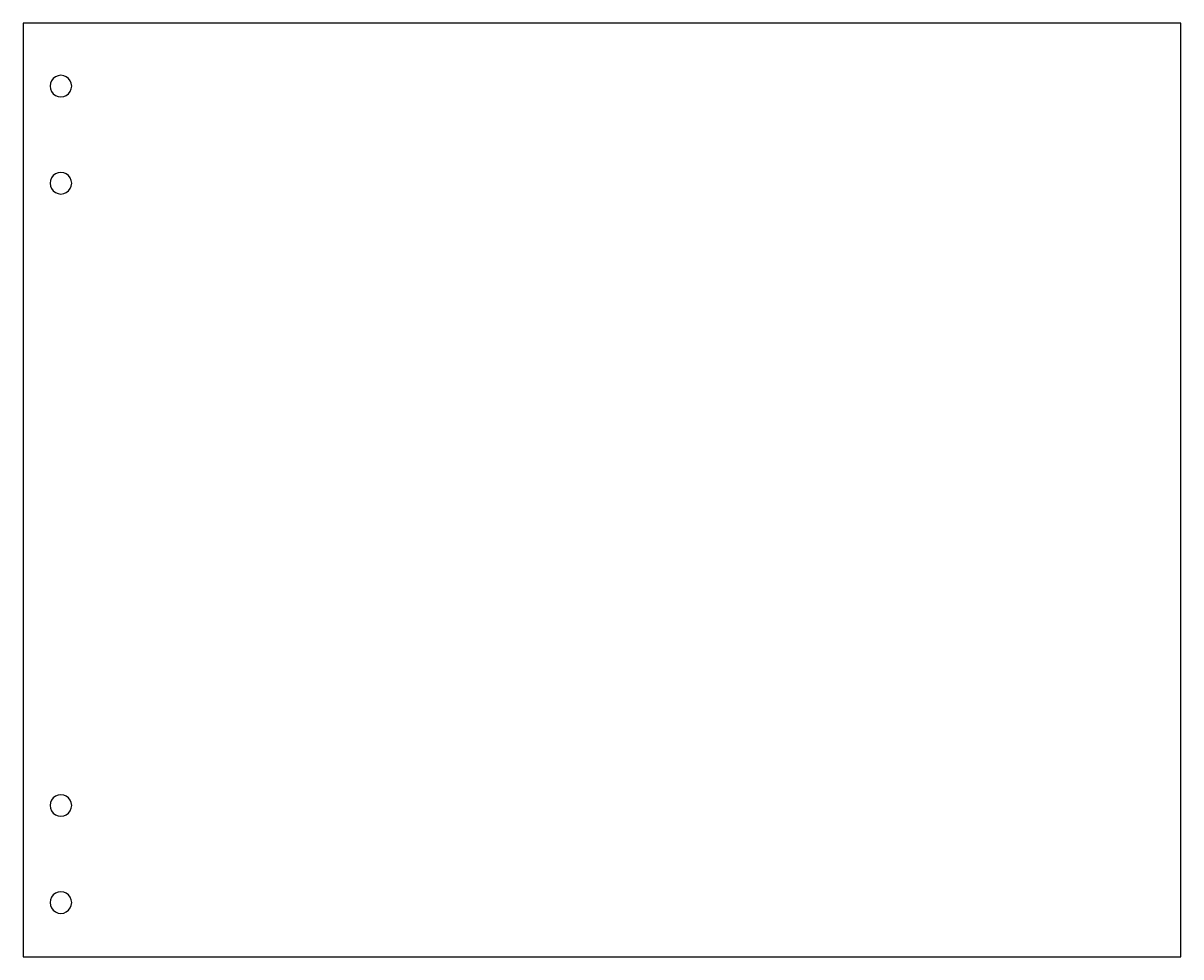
# Model space of a CAD drawing. Extents: x 0 to 1217, y 0 to 982.
import ezdxf

# ---------------------------------------------------------------- set-up
doc = ezdxf.new("R2010")
doc.units = 0
doc.layers.get('0').update_dxf_attribs({"linetype": 'CONTINUOUS'})

msp = doc.modelspace()

# ---------------------------------------------------------------- linework, layer by layer
at = {"color": 7}
for p, q in [((1217.464247, 981.551969), (0.456409, 981.551969)), ((0.456409, 981.551969), (0.456409, 0.456409)), ((1217.464247, 0.456409), (1217.464247, 981.551969)), ((51.480031, 915.410229), (51.480031, 915.410229)), ((51.480031, 813.362989), (51.480031, 813.362989)), ((51.480031, 159.504719), (51.480031, 159.504719)), ((51.480031, 57.457509), (51.480031, 57.457509)), ((0.456409, 0.456409), (1217.464247, 0.456409))]:
    msp.add_line(p, q, dxfattribs=at)
for points in [[(34.471185, 925.232536), (30.962521, 923.206345), (28.801663, 919.461916), (28.802866, 915.410229)], [(45.811712, 925.232536), (42.303048, 927.258727), (37.979849, 927.258727), (34.471185, 925.232536)], [(51.480031, 915.410229), (51.481234, 919.461916), (49.320376, 923.206345), (45.811712, 925.232536)], [(28.802866, 915.410229), (28.801663, 911.358541), (30.962521, 907.614113), (34.471185, 905.587922)], [(45.811712, 905.587922), (49.320376, 907.614113), (51.481234, 911.358541), (51.480031, 915.410229)], [(34.471185, 905.587922), (37.979849, 903.561731), (42.303048, 903.561731), (45.811712, 905.587922)], [(34.471185, 823.185296), (30.962521, 821.159105), (28.801663, 817.414676), (28.802866, 813.362989)], [(45.811712, 823.185296), (42.303048, 825.211487), (37.979849, 825.211487), (34.471185, 823.185296)], [(51.480031, 813.362989), (51.481234, 817.414676), (49.320376, 821.159105), (45.811712, 823.185296)], [(28.802866, 813.362989), (28.801663, 809.311301), (30.962521, 805.566873), (34.471185, 803.540682)], [(34.471185, 803.540682), (37.979849, 801.514491), (42.303048, 801.514491), (45.811712, 803.540682)], [(45.811712, 803.540682), (49.320376, 805.566873), (51.481234, 809.311301), (51.480031, 813.362989)], [(45.811712, 169.327026), (42.303048, 171.353217), (37.979849, 171.353217), (34.471185, 169.327026)], [(34.471185, 169.327026), (30.962521, 167.300835), (28.801663, 163.556406), (28.802866, 159.504719)], [(28.802866, 159.504719), (28.801663, 155.453031), (30.962521, 151.708603), (34.471185, 149.682412)], [(51.480031, 159.504719), (51.481234, 163.556406), (49.320376, 167.300835), (45.811712, 169.327026)], [(45.811712, 149.682412), (49.320376, 151.708603), (51.481234, 155.453031), (51.480031, 159.504719)], [(34.471185, 149.682412), (37.979849, 147.656221), (42.303048, 147.656221), (45.811712, 149.682412)], [(34.471185, 67.279816), (30.962521, 65.253625), (28.801663, 61.509196), (28.802866, 57.457509)], [(45.811712, 67.279816), (42.303048, 69.306007), (37.979849, 69.306007), (34.471185, 67.279816)], [(51.480031, 57.457509), (51.481234, 61.509196), (49.320376, 65.253625), (45.811712, 67.279816)], [(28.802866, 57.457509), (28.801663, 53.405821), (30.962521, 49.661393), (34.471185, 47.635202)], [(45.811712, 47.635202), (49.320376, 49.661393), (51.481234, 53.405821), (51.480031, 57.457509)], [(34.471185, 47.635202), (37.979849, 45.609011), (42.303048, 45.609011), (45.811712, 47.635202)]]:
    msp.add_open_spline(points, degree=3, dxfattribs=at)

doc.saveas('drawing.dxf')
